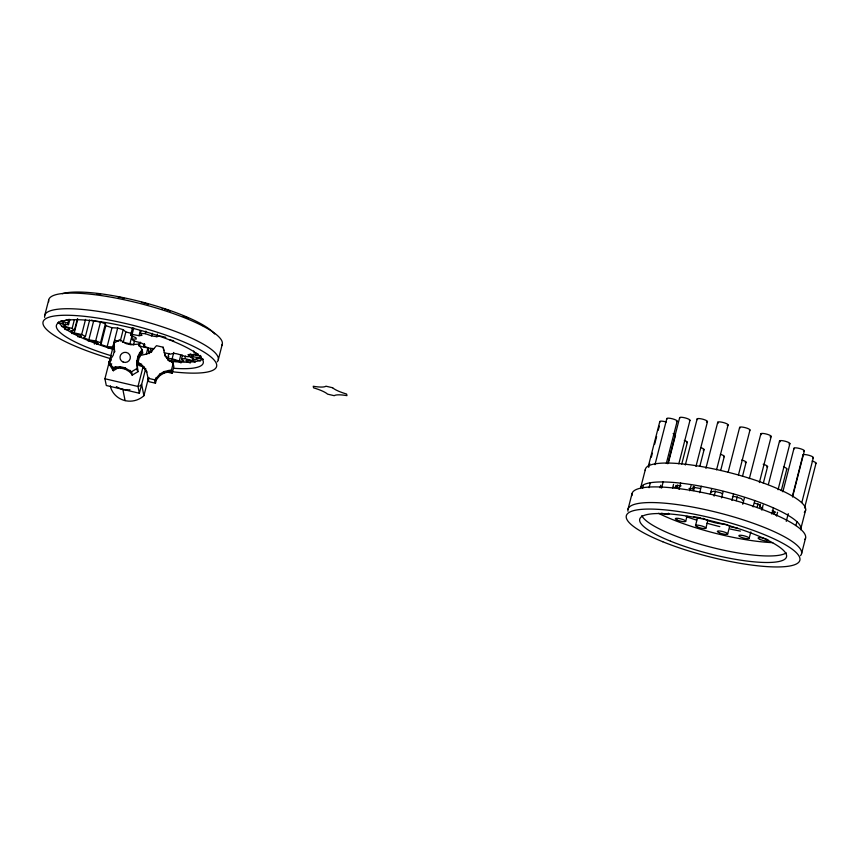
<?xml version="1.0" encoding="UTF-8"?>
<svg xmlns="http://www.w3.org/2000/svg" width="859" height="859" viewBox="0 0 859 859"><rect width="100%" height="100%" fill="white"/><g stroke="black" fill="none" stroke-linecap="round" stroke-linejoin="round"><path stroke-width="1.29" d="M195.326 353.028L195.176 354.284L201.167 356.753L199.986 357.956L192.813 356.689L190.988 357.462L191.632 354.939M44.679 315.64L48.695 299.995M77.364 318.882L74.454 330.232L72.113 328.482L64.779 326.366L65.424 323.843M64.779 326.366L62.986 324.466L68.527 324.691L67.84 323.231L68.806 319.451M68.527 324.691L69.826 319.645M72.113 328.482L74.379 319.655M89.647 320.042L85.438 336.438L81.669 334.538L74.239 332.905L77.804 319.043M81.669 334.538L85.556 319.419M131.395 333.41L125.854 331.928L123.213 329.706L117.683 328.031L112.83 346.939L107.139 346.649L100.986 344.545L100.524 342.752L95.66 340.883L88.799 339.874L93.652 320.965L91.602 320.074M95.66 340.883L100.514 321.975L93.652 320.965M100.524 342.752L105.378 323.832L100.514 321.975M100.986 344.545L105.84 325.636L105.378 323.832M107.139 346.649L111.992 327.73L117.683 328.031M145.729 368.479L139.373 393.239L106.291 385.508L104.916 378.755L114.795 340.282L118.617 341.173M138.868 355.529L142.809 353.189L142.122 349.817L138.589 344.105L130.912 344.76L126.198 343.664L119.702 339.702L113.807 343.213L114.387 350.676L113.205 355.293L109.072 361.65L109.748 365.021L113.291 370.734L118.209 367.802M120.292 341.044L123.213 329.706M123.266 342.011L125.854 331.928M132.576 335.257L131.588 339.101L136.28 339.047L135.915 337.705L130.579 335.364L132.554 327.666M130.579 335.364L132.125 334.355L133.768 327.945M129.913 343.793L132.179 334.967M133.596 344.609L134.562 340.819M132.125 334.355L139.018 335.697L140.328 330.565M139.018 335.697L141.971 335.364L140.361 333.41L141.026 330.844M139.298 345.941L140.264 342.161M129.806 371.335L132.168 375.136L138.074 371.625C135.98 364.076 136.345 355.733 142.122 349.817M137.665 369.606L137.075 362.144L138.267 357.537L142.401 351.17L139.448 352.92M140.361 333.41L145.214 333.679L145.869 331.112M143.249 366.514L138.793 365.483L138.106 362.111L139.781 355.594L147.297 353.897L151.474 351.406L156.488 345.672L163.167 347.229L165.1 355.873L169.545 361.521M153.976 348.69L149.144 348.163L143.807 346.102L144.473 343.536M144.205 347.133L144.849 344.609M139.373 393.239L137.998 386.475L142.938 367.244M146.234 354.423L147.877 348.013L138.975 345.93M145.214 333.679L151.678 335.901L152.333 333.335M149.466 353.478L150.765 348.443M151.431 352.33L152.408 348.55M151.678 335.901L156.821 336.696L157.487 334.13M110.403 385.863L110.832 387.978A20.326 19.757 -11.5 0 0 143.915 395.698L148.339 378.508M148.951 377.445L148.392 379.614L146.449 370.97L143.947 366.933L138.106 362.111M155.898 377.917L155.06 381.181L160.075 375.437L164.252 372.956L171.768 371.249L168.428 370.476M165.1 355.873L164.821 354.531L167.322 358.568L173.164 363.389L171.489 369.907L163.983 371.614L159.806 374.094L154.792 379.828L148.113 378.271L148.8 381.632L155.479 383.2L156.585 378.851M168.89 353.382L167.591 358.418L172.154 358.751L179.263 361.016L183.944 361.081L181.507 358.879L182.484 355.1M167.838 360.168L168.804 356.388M172.154 358.751L173.765 352.448M166.614 371.968L172.176 373.268L173.851 366.75L173.164 363.389M179.263 361.016L180.884 354.713M181.507 358.879L184.857 358.654L185.501 356.131M164.123 352.684L170.415 354.133C176.922 351.524 182.999 357.451 189.614 356.614L190.268 354.048M192.813 356.689L193.468 354.166M184.857 358.654L192.33 360.501L192.974 357.978M199.986 357.956L200.63 355.433M218.304 359.706L222.32 344.062M627.961 509.451L631.977 493.807M640.47 488.503L645.324 469.583M642.715 488.159L643.37 485.593M648.298 466.383L659.809 421.554M648.706 467.371L649.715 463.452M651.337 457.128L652.346 453.208M654.644 444.243L656.62 436.555M658.241 430.23L659.229 426.386M649.071 487.719L650.381 482.586M654.987 464.655L666.831 418.548M660.077 487.794L660.732 485.228M666.326 463.452L677.171 421.189M661.559 488.084L663.212 481.684M667.808 463.753L679.652 417.646M668.238 463.43L675.475 435.245M672.565 488.191L673.553 484.358M678.814 463.86L689.992 420.309M681.756 464.075L687.34 442.299M673.091 487.397L677.085 487.45L677.74 484.938M679.061 489.362L680.704 482.951M685.31 465.02L697.143 418.913M689.723 490.779L691.033 485.657M695.973 466.437L707.483 421.608M689.015 488.395L692.784 488.857L693.428 486.334M685.697 521.306L687.017 516.184M693.589 490.564L694.577 486.731M699.838 466.233L704.112 449.579M699.666 492.69L701.32 486.291M705.915 468.359L717.759 422.241M695.532 525.547L697.508 517.859M710.318 494.14L711.639 489.018M716.567 469.798L728.078 424.969M705.883 528.156L707.859 520.479M714.108 496.137L715.418 491.015M720.68 470.517L724.298 456.43M721.539 497.866L723.192 491.455M728.121 472.246L739.631 427.417M731.9 500.464L733.543 494.054M738.472 474.844L749.982 430.015M727.691 533.976L729.667 526.288M736.238 500.668L737.226 496.824M742.487 476.337L746.106 462.249M742.777 504.265L744.42 497.866M749.349 478.646L760.859 433.816M753.128 506.896L754.771 500.496M759.377 482.565L771.21 436.447M749.166 538.314A5.337 1.138 14.4 0 0 741.779 535.35A5.337 1.138 14.4 0 0 741.059 537.197A5.337 1.138 14.4 0 0 749.166 538.314L750.809 531.904M757.058 507.572L758.046 503.728M763.307 483.241L767.581 466.587M762.846 508.152L759.581 506.735L760.226 504.212M761.793 510.128L763.103 505.006M768.365 484.519L779.553 440.968M771.801 514.069L773.454 507.669M778.05 489.737L789.893 443.631M775.849 514.895L772.756 513.059L773.411 510.536M781.26 490.682L786.844 468.917M776.6 516.098L777.588 512.254M782.85 491.767L794.027 448.215M792.492 495.911L803.015 454.916M786.275 521.349L788.251 513.661M792.524 497.017L804.368 450.9M795.917 525.525L796.894 521.681M801.834 502.472L813.344 457.643M804.539 507.991L816.05 463.162M800.803 528.833L805.656 509.924M801.587 553.518L805.602 537.874M759.581 506.735L760.236 505.199L754.535 503.02M143.807 346.102L144.505 344.684L140.962 342.848L133.929 341.002L131.588 339.101M692.784 488.857L693.664 487.386L699.945 488.406M109.34 363.003L111.412 359.814M69.214 319.269L68.205 320.3L65.95 319.988M85.438 336.438L83.688 337.651L88.799 339.874M109.748 365.021L111.713 363.851M115.825 366.954L112.873 368.715L120.55 368.06L125.274 369.166L131.76 373.117L129.988 370.261M109.072 361.65L112.604 367.362L120.271 366.718L124.995 367.813L131.481 371.775L137.386 368.264M772.756 513.059L775.58 512.179L772.273 510.514M156.821 336.696L159.559 335.89L165.851 337.34M710.962 492.014L713.979 491.208L720.658 492.765L722.483 493.946M192.33 360.501L195.39 359.9L190.988 357.462M74.454 330.232L70.631 330.747L74.239 332.905M732.437 496.62L734.896 496.577L741.36 498.531L742.938 500.572M700.826 517.87L693.814 516.796M681.069 485.85L675.732 485.464L677.085 487.45M197.849 355.669L190.956 354.327L188.003 354.66L189.614 356.614M737.634 528.253L731.084 526.954L726.499 524.495M122.429 342.065L133.886 344.738M141.724 364.237L138.385 363.464L144.226 368.275L146.728 372.323L146.449 370.97M104.916 378.755L137.998 386.475M725.361 524.226C717.362 523.722 710.146 521.971 703.07 518.267M169.416 339.584L173.722 340.883M105.84 325.636L111.992 327.73M61.247 320.826L67.84 323.231M198.332 354.187L194.059 352.308L193.694 350.966M675.668 486.623L679.437 488.513M136.892 369.724L138.074 371.625M171.489 369.907L172.176 373.268M163.167 347.229L163.844 350.59M163.983 371.614L164.252 372.956M159.806 374.094L160.075 375.437M154.792 379.828L155.479 383.2M147.877 348.013L149.026 353.64M143.947 366.933L144.226 368.275M138.589 344.105L138.857 345.458M139.781 355.594L140.06 356.936M137.988 356.184L138.267 357.537M143.915 395.698L141.638 384.435A20.326 19.757 -11.5 0 1 139.609 386.078M136.806 360.801L137.075 362.144M131.481 371.775L132.168 375.136M124.995 367.813L125.274 369.166M120.271 366.718L120.55 368.06M113.807 343.213L114.483 346.574M122.826 389.374L125.113 400.638M114.387 350.676L114.655 352.029L114.075 344.556M112.604 367.362L113.291 370.734M125.135 368.307A5.208 5.057 -11.5 0 1 124.233 368.006M129.967 389.771A20.326 19.757 -11.5 0 1 116.309 386.582M44.7 317.422A89.572 19.081 14.4 0 1 136.592 319.28A89.572 19.081 14.4 0 1 217.187 361.864M202.949 359.051A75.796 16.149 14.4 0 1 170.92 361.36M112.937 349.248A75.796 16.149 14.4 0 1 58.498 321.824M109.394 358.321A89.572 19.081 14.4 0 1 54.128 316.037A89.572 19.081 14.4 0 1 191.503 345.415A89.572 19.081 14.4 0 1 171.875 371.689M111.262 355.766A75.796 16.149 14.4 0 1 64.64 320.568A75.796 16.149 14.4 0 1 177.588 343.213A75.796 16.149 14.4 0 1 173.572 368.264M48.716 301.767A89.572 19.081 14.4 0 1 139.255 303.291A89.572 19.081 14.4 0 1 221.611 345.705M62.245 293.703A82.679 17.609 14.4 0 1 143.378 302.389A82.679 17.609 14.4 0 1 214.664 333.99M108.191 348.367A5.337 1.138 14.4 0 1 113.098 348.131M88.069 340.937A5.337 1.138 14.4 0 1 95.768 342.14A5.337 1.138 14.4 0 1 96.562 344.191M94.78 343.997A5.337 1.138 14.4 0 1 94.265 343.911M71.673 333.517A5.337 1.138 14.4 0 1 80.349 335.439A5.337 1.138 14.4 0 1 77.546 336.621M61.483 326.42A5.337 1.138 14.4 0 1 69.332 328.933A5.337 1.138 14.4 0 1 64.661 329.341M60.323 321.223A5.337 1.138 14.4 0 1 63.534 323.413A5.337 1.138 14.4 0 1 57.725 322.855M96.723 293.896A5.337 1.138 14.4 0 1 100.664 294.25M118.252 297.193A5.337 1.138 14.4 0 1 124.297 298.46M141.402 302.4A5.337 1.138 14.4 0 1 148.113 304.44M162.126 308.757A5.337 1.138 14.4 0 1 162.576 308.811M164.617 309.176A5.337 1.138 14.4 0 1 168.643 310.496M169.588 311.012A5.337 1.138 14.4 0 1 169.985 311.334M183.246 316.327A5.337 1.138 14.4 0 1 188.475 318.324M199.782 324.144A5.337 1.138 14.4 0 1 200.276 324.305M201.586 324.82A5.337 1.138 14.4 0 1 202.252 325.142M203.132 325.733A5.337 1.138 14.4 0 1 203.325 326.012M200.415 361.005A5.337 1.138 14.4 0 1 196.174 358.482A5.337 1.138 14.4 0 1 203.239 359.459M190.354 362.96A5.337 1.138 14.4 0 1 186.639 360.297A5.337 1.138 14.4 0 1 195.186 362.251M173.099 362.133A5.337 1.138 14.4 0 1 173.11 360.125A5.337 1.138 14.4 0 1 180.959 362.97M740.415 531.098A82.679 17.609 14.4 0 1 730.161 529.026M719.81 526.621A82.679 17.609 14.4 0 1 706.968 523.217M696.617 520.125A82.679 17.609 14.4 0 1 686.158 516.635M640.707 487.633A82.679 17.609 14.4 0 1 727.283 492.196A82.679 17.609 14.4 0 1 800.567 529.702M645.292 470.507A82.679 17.609 14.4 0 1 732.179 473.298A82.679 17.609 14.4 0 1 804.314 512.372M763.2 464.257A5.337 1.138 14.4 0 1 766.743 466.931M783.472 466.909A5.337 1.138 14.4 0 1 786.404 469.207M812.109 461.025A5.337 1.138 14.4 0 1 815.352 463.549M803.101 455.27A5.337 1.138 14.4 0 1 808.985 455.313A5.337 1.138 14.4 0 1 812.689 457.954M794.35 448.785A5.337 1.138 14.4 0 1 799.75 448.527A5.337 1.138 14.4 0 1 803.552 451.254M780.208 441.773A5.337 1.138 14.4 0 1 781.561 440.592A5.337 1.138 14.4 0 1 788.326 442.342A5.337 1.138 14.4 0 1 788.916 444.006M761.568 434.633A5.337 1.138 14.4 0 1 762.921 433.441A5.337 1.138 14.4 0 1 769.771 435.234A5.337 1.138 14.4 0 1 770.051 436.855M740.039 428.007A5.337 1.138 14.4 0 1 744.968 427.578A5.337 1.138 14.4 0 1 749.456 430.37M718.328 423.036A5.337 1.138 14.4 0 1 719.778 421.909A5.337 1.138 14.4 0 1 726.467 423.616A5.337 1.138 14.4 0 1 727.229 425.312M697.594 419.589A5.337 1.138 14.4 0 1 699.419 418.58A5.337 1.138 14.4 0 1 706.066 420.373A5.337 1.138 14.4 0 1 706.452 421.973M679.866 418.108A5.337 1.138 14.4 0 1 685.321 417.936A5.337 1.138 14.4 0 1 689.39 420.642M667.067 419.02A5.337 1.138 14.4 0 1 672.608 418.848A5.337 1.138 14.4 0 1 676.43 421.554M660.077 422.027A5.337 1.138 14.4 0 1 661.194 421.125A5.337 1.138 14.4 0 1 666.262 422.027M659.272 426.558A5.337 1.138 14.4 0 1 659.293 426.236M673.145 433.602A5.337 1.138 14.4 0 1 675.367 435.384M668.291 513.231A5.337 1.138 14.4 0 1 667.572 514.423A5.337 1.138 14.4 0 1 661.645 513.242M684.29 440.409A5.337 1.138 14.4 0 1 686.738 442.632M700.654 447.571A5.337 1.138 14.4 0 1 703.156 449.966M720.411 454.304A5.337 1.138 14.4 0 1 723.75 456.784M741.779 460.005A5.337 1.138 14.4 0 1 745.215 462.657M631.999 495.579A89.572 19.081 14.4 0 1 722.537 497.103A89.572 19.081 14.4 0 1 804.894 539.516M772.746 542.663A83.377 17.76 14.4 0 1 658.542 513.328M627.983 511.234A89.572 19.081 14.4 0 1 719.874 513.102A89.572 19.081 14.4 0 1 800.47 555.676M786.232 552.863A75.796 16.149 14.4 0 1 710.457 547.054A75.796 16.149 14.4 0 1 641.78 515.636M332.626 387.753L325.948 386.196A19.639 4.188 14.4 0 1 313.245 386.26L313.567 387.849A19.639 4.188 14.4 0 1 327.569 394.141L334.248 395.698A19.639 4.188 14.4 0 1 346.95 395.634L346.628 394.045A19.639 4.188 14.4 0 1 332.626 387.753M123.191 362.079A5.208 5.057 -11.5 0 0 130.332 356.657A5.208 5.057 -11.5 0 0 122.01 353.393A5.208 5.057 -11.5 0 0 123.191 362.079M760.376 539.57A5.337 1.138 14.4 0 0 768.429 540.644A5.337 1.138 14.4 0 0 760.977 537.691A5.337 1.138 14.4 0 0 760.376 539.57M677.407 520.157A5.337 1.138 14.4 0 0 685.665 521.381A5.337 1.138 14.4 0 0 678.503 518.407A5.337 1.138 14.4 0 0 677.407 520.157M697.648 527.05A5.337 1.138 14.4 0 0 705.862 528.231A5.337 1.138 14.4 0 0 698.614 525.268A5.337 1.138 14.4 0 0 697.648 527.05M719.509 532.902A5.337 1.138 14.4 0 0 727.67 534.051A5.337 1.138 14.4 0 0 720.357 531.087A5.337 1.138 14.4 0 0 719.509 532.902M662.751 541.739A89.572 19.081 14.4 0 0 799.6 561.002A89.572 19.081 14.4 0 0 676.946 511.288A89.572 19.081 14.4 0 0 662.751 541.739M670.492 541.159A75.796 16.149 14.4 0 0 786.296 557.47A75.796 16.149 14.4 0 0 682.508 515.4A75.796 16.149 14.4 0 0 670.492 541.159"/></g></svg>
